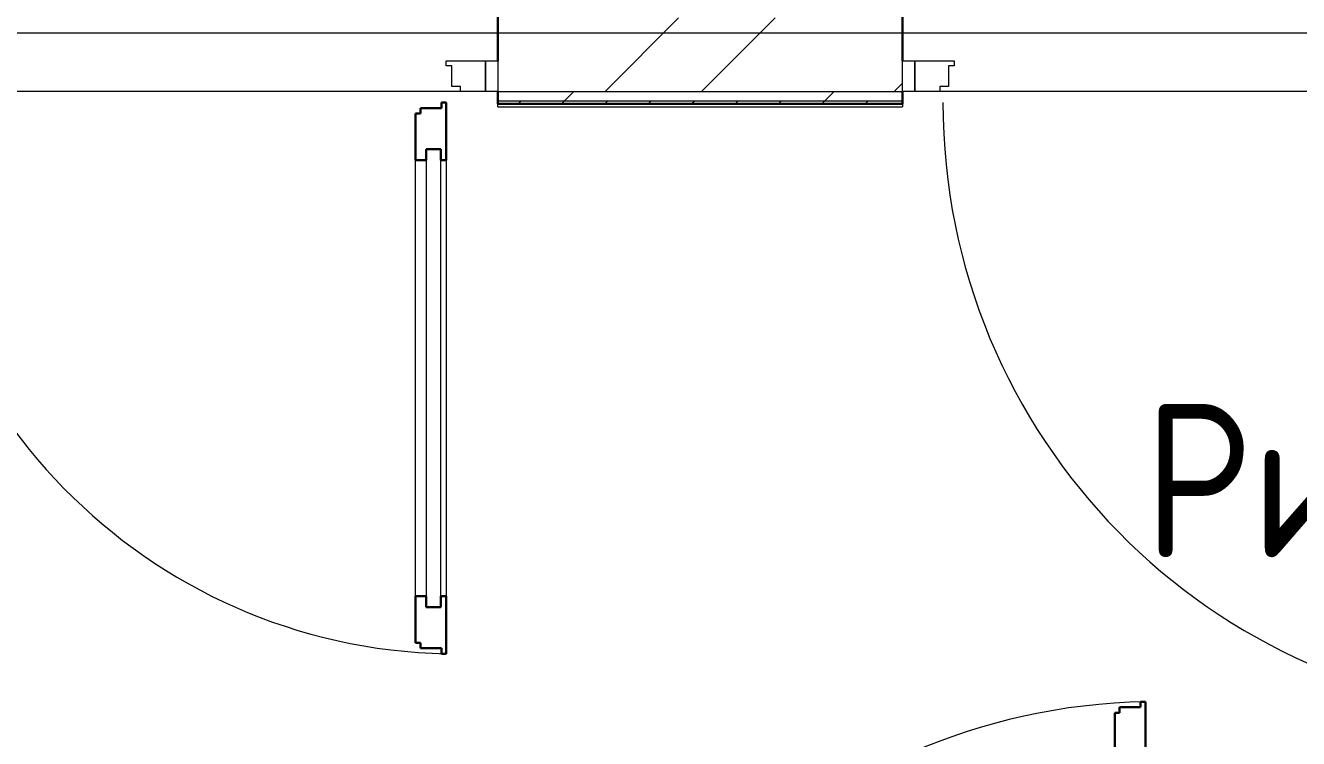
# Model space of a CAD drawing. Header units: millimetres. Extents: x -695119 to 412940, y -249585 to 622758.
# Drawn here: x 312921 to 314997, y 67663 to 68824 of the extents above; entities that cross this region are included whole.
import ezdxf

# ---------------------------------------------------------------- set-up
doc = ezdxf.new("R2010")
doc.units = ezdxf.units.MM
doc.linetypes.add('ADSK_Сверху', pattern=[450, 300, -150])
for name, color, linetype, lineweight in [('Аннотация', 252, 'Continuous', 18), ('Двери', 8, 'Continuous', 9), ('Линии', 7, 'Continuous', 9), ('Ограждение', 8, 'Continuous', 9), ('Стены наружные', 252, 'Continuous', 18), ('Стены штриховка', 7, 'Continuous', 9)]:
    doc.layers.add(name, color=color, linetype=linetype, lineweight=lineweight)
doc.layers.add('Двери открывание', color=7, linetype='Continuous', lineweight=9, true_color=0xc0c0c0)
doc.styles.add('GOST Common_2', font='', dxfattribs={"width": 0.9, "height": 250})
doc.styles.get('GOST Common_2').set_extended_font_data('GOST type B')

# ---------------------------------------------------------------- blocks, each defined once
blk = doc.blocks.new('план 2 этажа')
at = {"layer": 'Двери', "color": 251, "true_color": 0x636466}
for p, q in [((313606.8, 68766.6), (313670.8, 68766.6)), ((313606.8, 68758.6), (313606.8, 68766.6)), ((313615.8, 68758.6), (313606.8, 68758.6)), ((313615.8, 68724.6), (313615.8, 68758.6)), ((313670.8, 68766.6), (313690.8, 68766.6)), ((313670.8, 68716.6), (313670.8, 68766.6)), ((313670.8, 68766.6), (313670.8, 68716.6)), ((313690.8, 68766.6), (313690.8, 68716.6)), ((314350.8, 68766.6), (314370.8, 68766.6)), ((314350.8, 68716.6), (314350.8, 68766.6)), ((314370.8, 68766.6), (314370.8, 68716.6)), ((314370.8, 68766.6), (314434.8, 68766.6)), ((314370.8, 68716.6), (314370.8, 68766.6)), ((314425.8, 68758.6), (314425.8, 68724.6)), ((314434.8, 68758.6), (314425.8, 68758.6)), ((314434.8, 68766.6), (314434.8, 68758.6)), ((313629.8, 68724.6), (313615.8, 68724.6)), ((313629.8, 68716.6), (313629.8, 68724.6)), ((313670.8, 68716.6), (313629.8, 68716.6)), ((313690.8, 68716.6), (313670.8, 68716.6)), ((314370.8, 68716.6), (314350.8, 68716.6)), ((314411.8, 68716.6), (314370.8, 68716.6)), ((314411.8, 68724.6), (314411.8, 68716.6)), ((314425.8, 68724.6), (314411.8, 68724.6)), ((313573.8, 68622.6), (313573.8, 67876.6)), ((313597.8, 68622.6), (313573.8, 68622.6)), ((313597.8, 67876.6), (313597.8, 68622.6)), ((313556.8, 67894.6), (313556.8, 68604.6)), ((313606.8, 68604.6), (313606.8, 67894.6)), ((313573.8, 67876.6), (313597.8, 67876.6))]:
    blk.add_line(p, q, dxfattribs=at)
at = {"layer": 'Двери', "color": 251, "lineweight": 30, "true_color": 0x636466}
for p, q in [((313598.8, 68698.6), (313606.8, 68698.6)), ((313598.8, 68689.6), (313598.8, 68698.6)), ((313606.8, 68698.6), (313606.8, 68604.6)), ((313556.8, 68680.6), (313564.8, 68680.6)), ((313556.8, 68604.6), (313556.8, 68680.6)), ((313564.8, 68680.6), (313564.8, 68689.6)), ((313564.8, 68689.6), (313598.8, 68689.6)), ((313573.8, 68604.6), (313573.8, 68622.6)), ((313573.8, 68622.6), (313597.8, 68622.6)), ((313597.8, 68622.6), (313597.8, 68604.6)), ((313556.8, 68604.6), (313573.8, 68604.6)), ((313597.8, 68604.6), (313606.8, 68604.6)), ((313556.8, 67818.6), (313556.8, 67894.6)), ((313556.8, 67894.6), (313573.8, 67894.6)), ((313573.8, 67894.6), (313573.8, 67876.6)), ((313597.8, 67894.6), (313606.8, 67894.6)), ((313597.8, 67876.6), (313597.8, 67894.6)), ((313606.8, 67894.6), (313606.8, 67800.6)), ((313573.8, 67876.6), (313597.8, 67876.6)), ((313564.8, 67818.6), (313556.8, 67818.6)), ((313564.8, 67809.6), (313564.8, 67818.6)), ((313598.8, 67809.6), (313564.8, 67809.6)), ((313598.8, 67800.6), (313598.8, 67809.6)), ((313606.8, 67800.6), (313598.8, 67800.6)), ((314746.8, 67722.6), (314738.8, 67722.6)), ((314738.8, 67722.6), (314738.8, 67713.6)), ((314746.8, 67628.6), (314746.8, 67722.6)), ((314704.8, 67704.6), (314696.8, 67704.6)), ((314696.8, 67704.6), (314696.8, 67628.6)), ((314738.8, 67713.6), (314704.8, 67713.6)), ((314704.8, 67713.6), (314704.8, 67704.6))]:
    blk.add_line(p, q, dxfattribs=at)
at = {"layer": 'Двери открывание', "color": 251, "true_color": 0x636466}
for centre, radius, start, end in [((313624.8, 68698.6), 898, 180, 268.8515), ((315414.8, 68698.6), 998, 180, 268.9666), ((314764.8, 66724.6), 998, 91.0334, 180)]:
    blk.add_arc(centre, radius, start, end, dxfattribs=at)
at = {"layer": 'Линии', "color": 251, "linetype": 'ADSK_Сверху', "ltscale": 100, "true_color": 0x636466}
blk.add_line((323395.8, 68811.6), (312575.8, 68811.6), dxfattribs=at)
at = {"layer": 'Ограждение', "color": 251, "true_color": 0x636466}
for p, q in [((313690.8, 68691.6), (313690.8, 68696.6)), ((314350.8, 68696.6), (314350.8, 68691.6)), ((313690.8, 68691.6), (314350.8, 68691.6))]:
    blk.add_line(p, q, dxfattribs=at)
at = {"layer": 'Стены наружные', "color": 251, "lineweight": 30, "true_color": 0x636466}
for p, q in [((313690.8, 68866.6), (313690.8, 68766.6)), ((314350.8, 68766.6), (314350.8, 68866.6)), ((313690.8, 68716.6), (313690.8, 68696.6)), ((314350.8, 68696.6), (314350.8, 68716.6)), ((313690.8, 68696.6), (314350.8, 68696.6))]:
    blk.add_line(p, q, dxfattribs=at)
at = {"layer": 'Стены наружные', "color": 251, "linetype": 'Continuous', "lineweight": 9, "true_color": 0x636466}
for p, q in [((313865.7, 68716.6), (313985.7, 68836.6)), ((314022.9, 68716.6), (314142.9, 68836.6)), ((313799.8, 68701.6), (313814.8, 68716.6)), ((314224.1, 68701.6), (314239.1, 68716.6)), ((314337.2, 68716.6), (314350.8, 68730.3)), ((313724.1, 68696.6), (313729.1, 68701.6)), ((313794.8, 68696.6), (313799.8, 68701.6)), ((313865.5, 68696.6), (313870.5, 68701.6)), ((313936.2, 68696.6), (313941.2, 68701.6)), ((314006.9, 68696.6), (314011.9, 68701.6)), ((314077.7, 68696.6), (314082.7, 68701.6)), ((314148.4, 68696.6), (314153.4, 68701.6)), ((314219.1, 68696.6), (314224.1, 68701.6)), ((314289.8, 68696.6), (314294.8, 68701.6))]:
    blk.add_line(p, q, dxfattribs=at)
at = {"layer": 'Стены наружные', "color": 251, "true_color": 0x636466}
for p, q in [((313629.8, 68716.6), (312721.8, 68716.6)), ((315419.8, 68716.6), (314411.8, 68716.6))]:
    blk.add_line(p, q, dxfattribs=at)
at = {"layer": 'Стены штриховка', "color": 251, "true_color": 0x636466}
for p, q in [((313690.8, 68716.6), (314350.8, 68716.6)), ((313690.8, 68701.6), (314350.8, 68701.6))]:
    blk.add_line(p, q, dxfattribs=at)
at = {"layer": 'Аннотация', "color": 251, "true_color": 0x636466, "style": 'GOST Common_2', "width": 0.9}
blk.add_text('Ригель', height=250, dxfattribs=at).set_placement((314744.3, 67957.4))

msp = doc.modelspace()

# ---------------------------------------------------------------- block references
msp.add_blockref('план 2 этажа', (0, 0))

doc.saveas('drawing.dxf')
